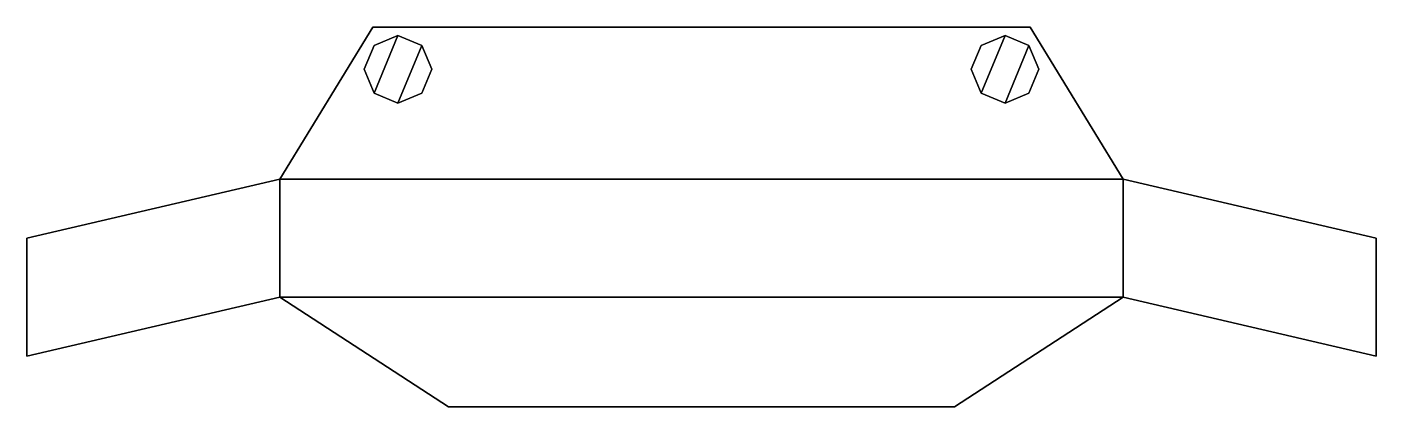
# Model space of a CAD drawing. Extents: x -0.8 to 0.8, y -0.13 to 0.32.
import ezdxf

# ---------------------------------------------------------------- set-up
doc = ezdxf.new("R2010")
doc.units = 0
doc.layers.get('0').update_dxf_attribs({"linetype": 'CONTINUOUS'})

msp = doc.modelspace()

# ---------------------------------------------------------------- linework, layer by layer
for points in [[(-0.39, 0.32, 0.43), (-0.5, 0.14, 0.43), (-0.5, 0.14, 0.6), (-0.39, 0.32, 0.6)], [(0.39, 0.32, 0.43), (0.5, 0.14, 0.43), (-0.5, 0.14, 0.43), (-0.39, 0.32, 0.43)], [(-0.39, 0.32, 0.6), (-0.5, 0.14, 0.6), (0.5, 0.14, 0.6), (0.39, 0.32, 0.6)], [(0.39, 0.32, 0.6), (0.39, 0.32, 0.43), (-0.39, 0.32, 0.43), (-0.39, 0.32, 0.6)], [(0.5, 0.14, 0.6), (0.5, 0.14, 0.43), (0.39, 0.32, 0.43), (0.39, 0.32, 0.6)], [(-0.3883, 0.2983, 0.78), (-0.4, 0.27, 0.78), (-0.3883, 0.2417, 0.78), (-0.36, 0.31, 0.78)], [(-0.36, 0.31, 0.76), (-0.3883, 0.2983, 0.76), (-0.3883, 0.2983, 0.78), (-0.36, 0.31, 0.78)], [(-0.36, 0.31, 0.31), (-0.3883, 0.2983, 0.31), (-0.3883, 0.2983, 0.33), (-0.36, 0.31, 0.33)], [(-0.36, 0.31, 0.78), (-0.3883, 0.2417, 0.78), (-0.36, 0.23, 0.78), (-0.3317, 0.2983, 0.78)], [(-0.3317, 0.2983, 0.76), (-0.36, 0.31, 0.76), (-0.36, 0.31, 0.78), (-0.3317, 0.2983, 0.78)], [(-0.3317, 0.2983, 0.31), (-0.36, 0.31, 0.31), (-0.36, 0.31, 0.33), (-0.3317, 0.2983, 0.33)], [(0.3317, 0.2983, 0.78), (0.32, 0.27, 0.78), (0.3317, 0.2417, 0.78), (0.36, 0.31, 0.78)], [(0.36, 0.31, 0.76), (0.3317, 0.2983, 0.76), (0.3317, 0.2983, 0.78), (0.36, 0.31, 0.78)], [(0.36, 0.31, 0.31), (0.3317, 0.2983, 0.31), (0.3317, 0.2983, 0.33), (0.36, 0.31, 0.33)], [(0.36, 0.31, 0.78), (0.3317, 0.2417, 0.78), (0.36, 0.23, 0.78), (0.3883, 0.2983, 0.78)], [(0.3883, 0.2983, 0.76), (0.36, 0.31, 0.76), (0.36, 0.31, 0.78), (0.3883, 0.2983, 0.78)], [(0.3883, 0.2983, 0.31), (0.36, 0.31, 0.31), (0.36, 0.31, 0.33), (0.3883, 0.2983, 0.33)], [(-0.3883, 0.2983, 0.76), (-0.4, 0.27, 0.76), (-0.4, 0.27, 0.78), (-0.3883, 0.2983, 0.78)], [(-0.3883, 0.2983, 0.31), (-0.4, 0.27, 0.31), (-0.4, 0.27, 0.33), (-0.3883, 0.2983, 0.33)], [(-0.3317, 0.2983, 0.78), (-0.36, 0.23, 0.78), (-0.3317, 0.2417, 0.78), (-0.32, 0.27, 0.78)], [(-0.32, 0.27, 0.76), (-0.3317, 0.2983, 0.76), (-0.3317, 0.2983, 0.78), (-0.32, 0.27, 0.78)], [(-0.32, 0.27, 0.31), (-0.3317, 0.2983, 0.31), (-0.3317, 0.2983, 0.33), (-0.32, 0.27, 0.33)], [(0.3317, 0.2983, 0.76), (0.32, 0.27, 0.76), (0.32, 0.27, 0.78), (0.3317, 0.2983, 0.78)], [(0.3317, 0.2983, 0.31), (0.32, 0.27, 0.31), (0.32, 0.27, 0.33), (0.3317, 0.2983, 0.33)], [(0.3883, 0.2983, 0.78), (0.36, 0.23, 0.78), (0.3883, 0.2417, 0.78), (0.4, 0.27, 0.78)], [(0.4, 0.27, 0.76), (0.3883, 0.2983, 0.76), (0.3883, 0.2983, 0.78), (0.4, 0.27, 0.78)], [(0.4, 0.27, 0.31), (0.3883, 0.2983, 0.31), (0.3883, 0.2983, 0.33), (0.4, 0.27, 0.33)], [(-0.4, 0.27, 0.76), (-0.3883, 0.2417, 0.76), (-0.3883, 0.2417, 0.78), (-0.4, 0.27, 0.78)], [(-0.4, 0.27, 0.31), (-0.3883, 0.2417, 0.31), (-0.3883, 0.2417, 0.33), (-0.4, 0.27, 0.33)], [(-0.3317, 0.2417, 0.76), (-0.32, 0.27, 0.76), (-0.32, 0.27, 0.78), (-0.3317, 0.2417, 0.78)], [(-0.3317, 0.2417, 0.31), (-0.32, 0.27, 0.31), (-0.32, 0.27, 0.33), (-0.3317, 0.2417, 0.33)], [(0.32, 0.27, 0.76), (0.3317, 0.2417, 0.76), (0.3317, 0.2417, 0.78), (0.32, 0.27, 0.78)], [(0.32, 0.27, 0.31), (0.3317, 0.2417, 0.31), (0.3317, 0.2417, 0.33), (0.32, 0.27, 0.33)], [(0.3883, 0.2417, 0.76), (0.4, 0.27, 0.76), (0.4, 0.27, 0.78), (0.3883, 0.2417, 0.78)], [(0.3883, 0.2417, 0.31), (0.4, 0.27, 0.31), (0.4, 0.27, 0.33), (0.3883, 0.2417, 0.33)], [(-0.3883, 0.2417, 0.76), (-0.36, 0.23, 0.76), (-0.36, 0.23, 0.78), (-0.3883, 0.2417, 0.78)], [(-0.3883, 0.2417, 0.31), (-0.36, 0.23, 0.31), (-0.36, 0.23, 0.33), (-0.3883, 0.2417, 0.33)], [(-0.36, 0.23, 0.76), (-0.3317, 0.2417, 0.76), (-0.3317, 0.2417, 0.78), (-0.36, 0.23, 0.78)], [(-0.36, 0.23, 0.31), (-0.3317, 0.2417, 0.31), (-0.3317, 0.2417, 0.33), (-0.36, 0.23, 0.33)], [(0.3317, 0.2417, 0.76), (0.36, 0.23, 0.76), (0.36, 0.23, 0.78), (0.3317, 0.2417, 0.78)], [(0.3317, 0.2417, 0.31), (0.36, 0.23, 0.31), (0.36, 0.23, 0.33), (0.3317, 0.2417, 0.33)], [(0.36, 0.23, 0.76), (0.3883, 0.2417, 0.76), (0.3883, 0.2417, 0.78), (0.36, 0.23, 0.78)], [(0.36, 0.23, 0.31), (0.3883, 0.2417, 0.31), (0.3883, 0.2417, 0.33), (0.36, 0.23, 0.33)], [(-0.5, 0.14, 0.5), (-0.5, 0, 0.5), (-0.8, -0.07, 0.5), (-0.8, 0.07, 0.5)], [(-0.8, 0.07, 0.5), (-0.8, 0.07, 0.6), (-0.5, 0.14, 0.6), (-0.5, 0.14, 0.5)], [(-0.8, 0.07, 0.41), (-0.8, -0.07, 0.41), (-0.5, 0, 0.41), (-0.5, 0.14, 0.41)], [(-0.8, 0.07, 0.31), (-0.8, 0.07, 0.41), (-0.5, 0.14, 0.41), (-0.5, 0.14, 0.31)], [(-0.8, 0.07, 0.6), (-0.8, -0.07, 0.6), (-0.5, 0, 0.6), (-0.5, 0.14, 0.6)], [(-0.5, 0.14, 0.31), (-0.5, 0, 0.31), (-0.8, -0.07, 0.31), (-0.8, 0.07, 0.31)], [(0.5, 0.14, 0.43), (0.5, 0.14, 0.31), (-0.5, 0.14, 0.31), (-0.5, 0.14, 0.43)], [(-0.5, 0.14, 0.41), (-0.5, 0, 0.41), (-0.5, 0, 0.5), (-0.5, 0.14, 0.5)], [(0.5, 0.14, 0.31), (0.5, 0, 0.31), (-0.5, 0, 0.31), (-0.5, 0.14, 0.31)], [(-0.5, 0.14, 0.6), (-0.5, 0, 0.6), (0.5, 0, 0.6), (0.5, 0.14, 0.6)], [(0.8, 0.07, 0.6), (0.8, 0.07, 0.5), (0.5, 0.14, 0.5), (0.5, 0.14, 0.6)], [(0.8, 0.07, 0.5), (0.8, -0.07, 0.5), (0.5, 0, 0.5), (0.5, 0.14, 0.5)], [(0.5, 0.14, 0.6), (0.5, 0, 0.6), (0.8, -0.07, 0.6), (0.8, 0.07, 0.6)], [(0.8, 0.07, 0.41), (0.8, 0.07, 0.31), (0.5, 0.14, 0.31), (0.5, 0.14, 0.41)], [(0.8, 0.07, 0.31), (0.8, -0.07, 0.31), (0.5, 0, 0.31), (0.5, 0.14, 0.31)], [(0.5, 0.14, 0.41), (0.5, 0, 0.41), (0.8, -0.07, 0.41), (0.8, 0.07, 0.41)], [(0.5, 0, 0.5), (0.5, 0, 0.41), (0.5, 0.14, 0.41), (0.5, 0.14, 0.5)], [(-0.8, -0.07, 0.5), (-0.8, -0.07, 0.6), (-0.8, 0.07, 0.6), (-0.8, 0.07, 0.5)], [(-0.8, -0.07, 0.31), (-0.8, -0.07, 0.41), (-0.8, 0.07, 0.41), (-0.8, 0.07, 0.31)], [(0.8, -0.07, 0.6), (0.8, -0.07, 0.5), (0.8, 0.07, 0.5), (0.8, 0.07, 0.6)], [(0.8, -0.07, 0.41), (0.8, -0.07, 0.31), (0.8, 0.07, 0.31), (0.8, 0.07, 0.41)], [(-0.5, 0, 0.5), (-0.5, 0, 0.6), (-0.8, -0.07, 0.6), (-0.8, -0.07, 0.5)], [(-0.5, 0, 0.31), (-0.5, 0, 0.41), (-0.8, -0.07, 0.41), (-0.8, -0.07, 0.31)], [(-0.5, 0, 0.31), (-0.3, -0.13, 0.31), (-0.3, -0.13, 0.6), (-0.5, 0, 0.6)], [(0.5, 0, 0.31), (0.3, -0.13, 0.31), (-0.3, -0.13, 0.31), (-0.5, 0, 0.31)], [(-0.5, 0, 0.6), (-0.3, -0.13, 0.6), (0.3, -0.13, 0.6), (0.5, 0, 0.6)], [(0.3, -0.13, 0.6), (0.3, -0.13, 0.31), (0.5, 0, 0.31), (0.5, 0, 0.6)], [(0.5, 0, 0.6), (0.5, 0, 0.5), (0.8, -0.07, 0.5), (0.8, -0.07, 0.6)], [(0.5, 0, 0.41), (0.5, 0, 0.31), (0.8, -0.07, 0.31), (0.8, -0.07, 0.41)], [(-0.3, -0.13, 0.6), (-0.3, -0.13, 0.31), (0.3, -0.13, 0.31), (0.3, -0.13, 0.6)]]:
    msp.add_3dface(points)

doc.saveas('drawing.dxf')
